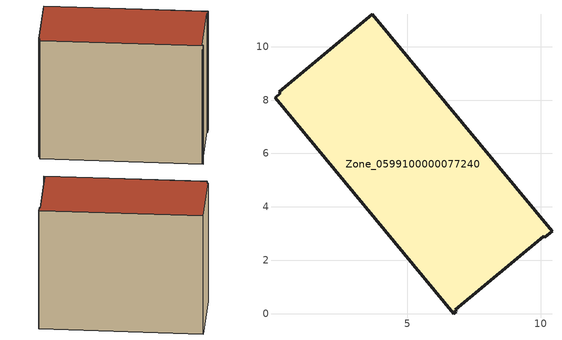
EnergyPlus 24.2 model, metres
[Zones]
Zone_0599100000077240
 floor ground (C_G): 0.23,8.25 0.2,8.3 3.68,11.21 10.42,3.08 10.15,2.85 10.11,2.9 6.79,0.14 6.83,0.07 6.74,0 0.04,8.09 z0.18
 wall outside (C_F): 0.2,8.3 0.23,8.25 0.04,8.09 6.74,0 6.83,0.07 6.79,0.14 10.11,2.9 10.15,2.85 10.42,3.08 3.68,11.21 0.2,8.3 z0.18:8.71
 roof outside (C_R): 10.11,2.9 10.15,2.85 10.42,3.08 3.68,11.21 0.2,8.3 0.23,8.25 0.04,8.09 6.74,0 6.83,0.07 6.79,0.14 z8.71
[BUILDING]
Pand.0599100000077240: North Axis=0; Terrain=City; Loads Convergence Tolerance Value=0.04; Temperature Convergence Tolerance Value=0.4; Solar Distribution=FullExterior; Maximum Number of Warmup Days=25; Minimum Number of Warmup Days=1
[Site:Location]
Rotterdam.The.Hague.AP_ZH_NLD Design_Conditions: Latitude=51.96; Longitude=4.45; Time Zone=1; Elevation=-4.5
[SITE:GROUNDTEMPERATURE:BUILDINGSURFACE]
18, 18, 18, 18, 18, 18, 18, 18, 18, 18, 18, 18
[MATERIAL] Thermal Absorptance=0.9; Solar Absorptance=0.7; Visible Absorptance=0.7
Name | Roughness | Thickness | Conductivity | Density | Specific Heat
G.TI.1975-1991 | MediumSmooth | 0.15 | 0.288461 | 540 | 1210
F.TI.1975-1991 | Rough | 0.3 | 0.230769 | 1920 | 840
R.TI.1975-1991 | MediumRough | 0.2 | 0.153846 | 1500 | 1000
[CONSTRUCTION]
C_G: G.TI.1975-1991
C_F: F.TI.1975-1991
C_R: R.TI.1975-1991
[ZONE]
Zone_0599100000077240: Type=1; Multiplier=1; Ceiling Height=Autocalculate; Volume=Autocalculate; Floor Area=autocalculate; Part of Total Floor Area=Yes
[ZONEINFILTRATION:DESIGNFLOWRATE]
Infil_Zone_0599100000077240: Zone or ZoneList or Space or SpaceList=Zone_0599100000077240; Schedule=AlwaysOn; Design Flow Rate Calculation Method=Flow/Area; Flow Rate per Floor Area=0.003; Constant Term Coefficient=1; Temperature Term Coefficient=0; Velocity Term Coefficient=0; Velocity Squared Term Coefficient=0
[HVACTEMPLATE:ZONE:IDEALLOADSAIRSYSTEM]
Zone_0599100000077240: Maximum Heating Supply Air Temperature=50; Minimum Cooling Supply Air Temperature=13; Maximum Heating Supply Air Humidity Ratio=0.0156; Minimum Cooling Supply Air Humidity Ratio=0.0077; Heating Limit=NoLimit; Cooling Limit=NoLimit; Dehumidification Control Type=ConstantSensibleHeatRatio; Cooling Sensible Heat Ratio=0.7; Dehumidification Setpoint=60; Humidification Control Type=None; Humidification Setpoint=30; Outdoor Air Method=None; Outdoor Air Flow Rate per Person=0.00944; Outdoor Air Flow Rate per Zone Floor Area=0; Outdoor Air Flow Rate per Zone=0; Demand Controlled Ventilation Type=None; Outdoor Air Economizer Type=NoEconomizer; Heat Recovery Type=None; Sensible Heat Recovery Effectiveness=0.7; Latent Heat Recovery Effectiveness=0.65
[ZONECONTROL:THERMOSTAT]
ThermostatControl_Zone_0599100000077240: Zone or ZoneList=Zone_0599100000077240; Control Type Schedule=DualSetpointControlType; Control 1=Thermostat_Zone_0599100000077240; Temperature Difference Between Cutout And Setpoint=0
[THERMOSTATSETPOINT:DUALSETPOINT]
Thermostat_Zone_0599100000077240: Heating Setpoint Temperature Schedule=HeatingSetpoint_Zone_0599100000077240; Cooling Setpoint Temperature Schedule=CoolingSetpoint_Zone_0599100000077240
[SCHEDULE:COMPACT]
HeatingSetpoint_Zone_0599100000077240: Through: 12/31, For: AllDays, Until: 24:00, 21
CoolingSetpoint_Zone_0599100000077240: Through: 12/31, For: AllDays, Until: 24:00, 24
DualSetpointControlType: Through: 12/31, For: AllDays, Until: 24:00, 4
AlwaysOn: Through: 12/31, For: AllDays, Until: 24:00, 1
